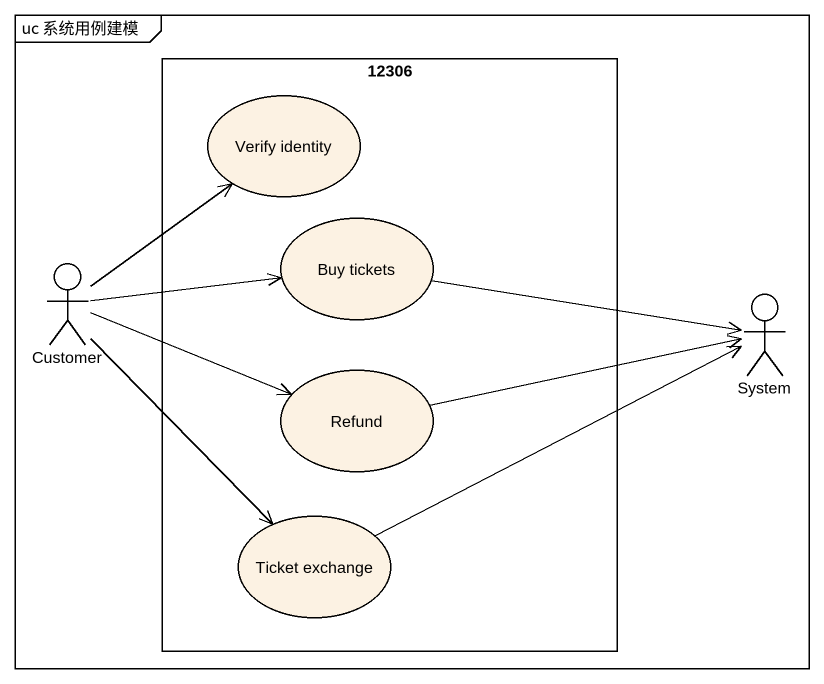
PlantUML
@startuml
mainframe uc 系统用例建模
rectangle "12306" as r12306 {
  usecase "Verify identity" as Verify_identity
  usecase "Buy tickets" as Buy_tickets
  usecase Refund
  usecase "Ticket exchange" as Ticket_exchange
}
actor Customer
actor System
Buy_tickets -right-> System
Customer -up-> Verify_identity
Customer -right-> Buy_tickets
Customer -right-> Refund
Customer --> Ticket_exchange
System <-left- Ticket_exchange
Refund -right-> System
@enduml
